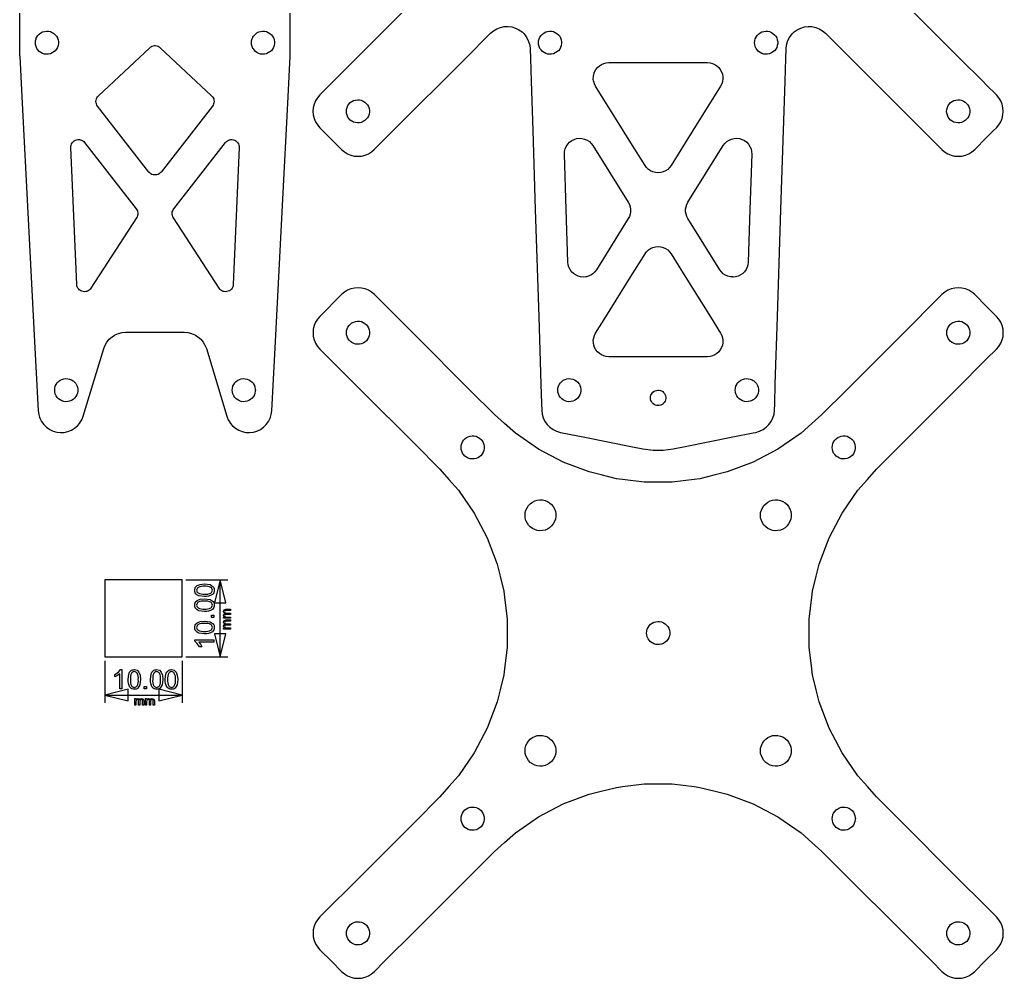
# Model space of a CAD drawing. Header units: millimetres. Extents: x 672 to 800, y -51 to 183.
# Drawn here: x 672.3 to 799.8, y -51 to 73.2 of the extents above; entities that cross this region are included whole.
import ezdxf

# ---------------------------------------------------------------- set-up
doc = ezdxf.new("R2010")
doc.units = ezdxf.units.MM
doc.header["$MEASUREMENT"] = 0
for name, color, linetype, true_color in [('aux', 2, 'Continuous', 0xffff00), ('corte ext', 1, 'Continuous', 0xff0000), ('corte int', 4, 'Continuous', 0x00ffff)]:
    doc.layers.add(name, color=color, linetype=linetype, true_color=true_color)

msp = doc.modelspace()

# ---------------------------------------------------------------- linework, layer by layer
at = {"layer": 'aux'}
for p, q in [((693.88, 0.63), (699.31, 0.63)), ((698.31, 0.63), (697.56, -2.37)), ((699.06, -2.37), (698.31, 0.63)), ((698.31, -9.37), (698.31, 0.63)), ((697.56, -2.37), (699.06, -2.37)), ((697.56, -6.37), (698.31, -9.37)), ((699.06, -6.37), (697.56, -6.37)), ((698.31, -9.37), (699.06, -6.37)), ((683.38, -9.87), (683.38, -15.32)), ((693.38, -9.87), (693.38, -15.32)), ((693.88, -9.37), (699.31, -9.37)), ((686.38, -13.57), (683.38, -14.32)), ((686.38, -15.07), (686.38, -13.57)), ((690.38, -13.57), (690.38, -15.07)), ((693.38, -14.32), (690.38, -13.57)), ((683.38, -14.32), (686.38, -15.07)), ((683.38, -14.32), (693.38, -14.32)), ((690.38, -15.07), (693.38, -14.32))]:
    msp.add_line(p, q, dxfattribs=at)
for points in [[(683.38, -9.37), (693.38, -9.37), (693.38, 0.63), (683.38, 0.63)], [(697.51, -4.29), (697.18, -4.29), (697.18, -3.96), (697.51, -3.96)], [(697.51, -7.15), (697.51, -7.45), (695.56, -7.45), (695.78, -7.74), (695.93, -8.07), (695.64, -8.07), (695.34, -7.62), (695.01, -7.35), (695.01, -7.15)], [(685.59, -13.52), (685.29, -13.52), (685.29, -11.58), (685, -11.79), (684.67, -11.94), (684.67, -11.66), (685.12, -11.36), (685.4, -11.02), (685.59, -11.02)], [(688.45, -13.52), (688.45, -13.19), (688.78, -13.19), (688.78, -13.52)]]:
    msp.add_lwpolyline(points, close=True, dxfattribs=at)
for points in [[(696.29, -1.55), (695.56, -1.46, -0.154466), (695.16, -1.19, -0.187755), (695.01, -0.74), (695.08, -0.38), (695.32, -0.13), (695.7, 0.02), (696.29, 0.08), (697, -0.01), (697.42, -0.29, -0.165548), (697.55, -0.74, -0.241513), (697.3, -1.31, -0.152463)], [(696.29, -1.25, 0.145958), (697.1, -1.1, 0.561777), (697.1, -0.38, 0.145958), (696.29, -0.22, 0.145827), (695.46, -0.38, 0.245653), (695.26, -0.74, 0.27203), (695.44, -1.08, 0.138863)], [(696.29, -3.48), (695.56, -3.39, -0.154466), (695.16, -3.12, -0.187755), (695.01, -2.66), (695.08, -2.3), (695.32, -2.06), (695.7, -1.91), (696.29, -1.85), (697, -1.94), (697.42, -2.21, -0.165548), (697.55, -2.66, -0.241513), (697.3, -3.24, -0.152463)], [(696.29, -3.18, 0.145958), (697.1, -3.03, 0.561777), (697.1, -2.3, 0.145958), (696.29, -2.15, 0.145827), (695.46, -2.3, 0.245653), (695.26, -2.66, 0.27203), (695.44, -3.01, 0.138863)], [(699.63, -4.37), (698.76, -4.37), (698.76, -4.24), (698.89, -4.24), (698.79, -4.14), (698.75, -3.98), (698.79, -3.83), (698.9, -3.74, -0.266819), (698.75, -3.47), (698.82, -3.28), (699.04, -3.21), (699.63, -3.21), (699.63, -3.35), (699.09, -3.35), (698.96, -3.37), (698.9, -3.42), (698.88, -3.51), (698.94, -3.66), (699.13, -3.72), (699.63, -3.72), (699.63, -3.86), (699.07, -3.86), (698.93, -3.9), (698.88, -4.02), (698.91, -4.13), (699, -4.21), (699.18, -4.23), (699.63, -4.23)], [(696.29, -6.37), (695.56, -6.28, -0.154466), (695.16, -6.01, -0.187755), (695.01, -5.56), (695.08, -5.19), (695.32, -4.95), (695.7, -4.8), (696.29, -4.74), (697, -4.83), (697.42, -5.1, -0.165548), (697.55, -5.56, -0.241513), (697.3, -6.13, -0.152463)], [(696.29, -6.07, 0.145958), (697.1, -5.92, 0.561777), (697.1, -5.19, 0.145958), (696.29, -5.04, 0.145827), (695.46, -5.19, 0.245653), (695.26, -5.56, 0.27203), (695.44, -5.9, 0.138863)], [(699.63, -5.76), (698.76, -5.76), (698.76, -5.63), (698.89, -5.63), (698.79, -5.52), (698.75, -5.37), (698.79, -5.21), (698.9, -5.12, -0.266819), (698.75, -4.86), (698.82, -4.66), (699.04, -4.59), (699.63, -4.59), (699.63, -4.73), (699.09, -4.73), (698.96, -4.75), (698.9, -4.8), (698.88, -4.89), (698.94, -5.04), (699.13, -5.1), (699.63, -5.1), (699.63, -5.24), (699.07, -5.24), (698.93, -5.28), (698.88, -5.4), (698.91, -5.51), (699, -5.59), (699.18, -5.61), (699.63, -5.61)], [(686.37, -12.3), (686.47, -11.58, -0.154466), (686.74, -11.18, -0.187755), (687.19, -11.02), (687.55, -11.1), (687.79, -11.34), (687.94, -11.72), (688, -12.3), (687.91, -13.01), (687.64, -13.43, -0.165548), (687.19, -13.57, -0.241513), (686.62, -13.31, -0.152463)], [(686.68, -12.3, 0.145958), (686.83, -13.12, 0.561777), (687.55, -13.12, 0.145958), (687.7, -12.3, 0.145827), (687.55, -11.48, 0.245653), (687.19, -11.28, 0.27203), (686.84, -11.46, 0.138863)], [(689.27, -12.3), (689.36, -11.58, -0.154466), (689.63, -11.18, -0.187755), (690.08, -11.02), (690.44, -11.1), (690.68, -11.34), (690.83, -11.72), (690.89, -12.3), (690.8, -13.01), (690.53, -13.43, -0.165548), (690.08, -13.57, -0.241513), (689.51, -13.31, -0.152463)], [(689.57, -12.3, 0.145958), (689.72, -13.12, 0.561777), (690.44, -13.12, 0.145958), (690.59, -12.3, 0.145827), (690.44, -11.48, 0.245653), (690.08, -11.28, 0.27203), (689.73, -11.46, 0.138863)], [(691.19, -12.3), (691.28, -11.58, -0.154466), (691.56, -11.18, -0.187755), (692.01, -11.02), (692.37, -11.1), (692.61, -11.34), (692.76, -11.72), (692.82, -12.3), (692.73, -13.01), (692.46, -13.43, -0.165548), (692.01, -13.57, -0.241513), (691.44, -13.31, -0.152463)], [(691.5, -12.3, 0.145958), (691.65, -13.12, 0.561777), (692.37, -13.12, 0.145958), (692.52, -12.3, 0.145827), (692.37, -11.48, 0.245653), (692.01, -11.28, 0.27203), (691.66, -11.46, 0.138863)], [(687.24, -15.64), (687.24, -14.78), (687.37, -14.78), (687.37, -14.91), (687.48, -14.8), (687.63, -14.76), (687.79, -14.8), (687.87, -14.92, -0.266819), (688.14, -14.76), (688.34, -14.83), (688.41, -15.05), (688.41, -15.64), (688.26, -15.64), (688.26, -15.1), (688.25, -14.98), (688.2, -14.92), (688.11, -14.89), (687.96, -14.95), (687.9, -15.14), (687.9, -15.64), (687.75, -15.64), (687.75, -15.09), (687.72, -14.94), (687.6, -14.89), (687.49, -14.92), (687.41, -15.02), (687.39, -15.2), (687.39, -15.64)], [(688.62, -15.64), (688.62, -14.78), (688.75, -14.78), (688.75, -14.91), (688.86, -14.8), (689.01, -14.76), (689.17, -14.8), (689.26, -14.92, -0.266819), (689.52, -14.76), (689.72, -14.83), (689.79, -15.05), (689.79, -15.64), (689.65, -15.64), (689.65, -15.1), (689.63, -14.98), (689.58, -14.92), (689.49, -14.89), (689.34, -14.95), (689.28, -15.14), (689.28, -15.64), (689.14, -15.64), (689.14, -15.09), (689.1, -14.94), (688.98, -14.89), (688.87, -14.92), (688.79, -15.02), (688.77, -15.2), (688.77, -15.64)]]:
    msp.add_lwpolyline(points, format="xyb", close=True, dxfattribs=at)
at = {"layer": 'corte ext'}
for points in [[(672.33, 131.78), (672.33, 68.57), (672.34, 68.41), (672.61, 63.16), (674.23, 32.3), (674.75, 22.5), (674.81, 22.02), (674.92, 21.67), (674.96, 21.55), (675.18, 21.11), (675.46, 20.71), (675.81, 20.36), (676.22, 20.08), (676.66, 19.86), (677.13, 19.72), (677.61, 19.67), (678.1, 19.7), (678.58, 19.8), (679.03, 19.98), (679.45, 20.24), (679.82, 20.55), (680.13, 20.92), (680.13, 20.93), (680.38, 21.34), (680.51, 21.67), (680.56, 21.8), (683.22, 30.55), (683.4, 30.99), (683.64, 31.4), (683.95, 31.77), (684.31, 32.09), (684.64, 32.3), (684.71, 32.34), (685.15, 32.52), (685.62, 32.64), (686.09, 32.68), (693.65, 32.68), (694.12, 32.64), (694.59, 32.52), (695.03, 32.34), (695.1, 32.3), (695.43, 32.09), (695.79, 31.77), (696.1, 31.4), (696.34, 30.99), (696.52, 30.55), (699.17, 21.8), (699.22, 21.67), (699.35, 21.34), (699.6, 20.93), (699.61, 20.92), (699.92, 20.55), (700.29, 20.24), (700.71, 19.98), (701.16, 19.8), (701.64, 19.7), (702.12, 19.67), (702.61, 19.72), (702.62, 19.73), (703.08, 19.86), (703.52, 20.08), (703.92, 20.36), (704.27, 20.71), (704.56, 21.11), (704.78, 21.55), (704.82, 21.67), (704.93, 22.02), (704.99, 22.5), (705.51, 32.3), (706.39, 49.09), (707.12, 63.16), (707.4, 68.41), (707.4, 68.57), (707.4, 131.78)], [(723.59, 75.78), (720.96, 73.15), (715.94, 68.13), (713, 65.19), (711.21, 63.41), (710.91, 63.05), (710.66, 62.65), (710.48, 62.21), (710.37, 61.75), (710.33, 61.28), (710.37, 60.82), (710.48, 60.36), (710.66, 59.92), (710.91, 59.52), (711.21, 59.16), (711.59, 58.79), (714.04, 56.33), (714.4, 56.03), (714.8, 55.78), (715.23, 55.6), (715.69, 55.49), (716.16, 55.46), (716.63, 55.49), (717.09, 55.6), (717.52, 55.78), (717.93, 56.03), (718.28, 56.33), (720.74, 58.79), (723.59, 61.64), (727.14, 65.19), (730.08, 68.13), (733.35, 71.41), (733.73, 71.73), (734.16, 71.98), (734.16, 71.98), (734.62, 72.16), (735.11, 72.26), (735.61, 72.28), (736.1, 72.22), (736.58, 72.07), (737.02, 71.85), (737.43, 71.56), (737.68, 71.31), (737.78, 71.21), (738.06, 70.8), (738.28, 70.35), (738.42, 69.87), (738.47, 69.38), (738.51, 68.13), (738.61, 65.19), (738.81, 58.79), (739.14, 48.55), (739.59, 34.67), (739.87, 25.93), (739.95, 23.43), (739.98, 22.55), (740.03, 22.06), (740.18, 21.57), (740.39, 21.12), (740.69, 20.71), (741.04, 20.36), (741.45, 20.07), (741.9, 19.85), (742.39, 19.71), (745.77, 19.03), (751.52, 17.88), (753.09, 17.57), (754.4, 17.4), (755.71, 17.4), (757.01, 17.57), (758.58, 17.88), (764.73, 19.11), (767.37, 19.64), (767.72, 19.71), (768.2, 19.85), (768.65, 20.07), (769.06, 20.36), (769.42, 20.71), (769.71, 21.12), (769.93, 21.57), (770.07, 22.06), (770.13, 22.55), (770.16, 23.43), (770.24, 25.93), (770.52, 34.67), (770.96, 48.55), (771.29, 58.79), (771.5, 65.19), (771.59, 68.13), (771.63, 69.38), (771.69, 69.87), (771.83, 70.35), (772.04, 70.8), (772.33, 71.21), (772.43, 71.31), (772.68, 71.56), (773.08, 71.85), (773.53, 72.07), (774, 72.22), (774.5, 72.28), (774.99, 72.26), (775.48, 72.16), (775.94, 71.98), (776.37, 71.73), (776.75, 71.41), (780.02, 68.13), (782.97, 65.19), (786.52, 61.64), (789.37, 58.79), (791.82, 56.33), (792.18, 56.03), (792.58, 55.78), (793.02, 55.6), (793.47, 55.49), (793.94, 55.46), (794.41, 55.49), (794.87, 55.6), (795.31, 55.78), (795.71, 56.03), (796.07, 56.33), (797.61, 57.88), (798.52, 58.79), (798.89, 59.16), (799.2, 59.52), (799.45, 59.92), (799.63, 60.36), (799.74, 60.82), (799.77, 61.28), (799.74, 61.75), (799.63, 62.21), (799.45, 62.65), (799.2, 63.05), (798.89, 63.41), (797.61, 64.69), (797.11, 65.19), (794.16, 68.13), (789.14, 73.15), (786.52, 75.78)]]:
    msp.add_lwpolyline(points, dxfattribs=at)
msp.add_lwpolyline([(710.38, -45.64), (710.49, -46.1), (710.67, -46.53), (710.92, -46.93), (711.22, -47.29), (712.77, -48.83), (714.05, -50.12), (714.41, -50.43), (714.81, -50.67), (715.25, -50.85), (715.7, -50.96), (716.17, -51), (716.64, -50.96), (717.1, -50.85), (717.53, -50.67), (717.94, -50.43), (718.29, -50.12), (719.58, -48.83), (723.6, -44.82), (730.67, -37.75), (733.85, -34.56), (735.17, -33.4), (736.56, -32.16), (739.54, -30.1), (742.75, -28.42), (746.14, -27.13), (747.69, -26.75), (749.66, -26.27), (750.42, -26.17), (753.25, -25.83), (756.88, -25.83), (759.71, -26.17), (760.47, -26.27), (762.44, -26.75), (763.99, -27.13), (767.38, -28.42), (770.58, -30.1), (773.57, -32.16), (774.96, -33.4), (776.28, -34.56), (779.46, -37.75), (786.53, -44.82), (790.55, -48.83), (791.83, -50.12), (792.19, -50.43), (792.59, -50.67), (793.03, -50.85), (793.49, -50.96), (793.95, -51), (794.42, -50.96), (794.88, -50.85), (795.32, -50.67), (795.72, -50.43), (796.08, -50.12), (797.36, -48.83), (797.62, -48.58), (798.9, -47.29), (799.21, -46.93), (799.46, -46.53), (799.64, -46.1), (799.75, -45.64), (799.78, -45.17), (799.75, -44.7), (799.64, -44.24), (799.46, -43.81), (799.21, -43.41), (798.9, -43.05), (797.62, -41.76), (793.6, -37.75), (786.53, -30.67), (783.35, -27.49), (782.18, -26.17), (780.95, -24.78), (778.89, -21.8), (777.2, -18.59), (775.92, -15.2), (775.54, -13.65), (775.05, -11.69), (774.96, -10.92), (774.62, -8.09), (774.62, -4.47), (774.96, -1.64), (775.05, -0.87), (775.54, 1.1), (775.92, 2.65), (777.2, 6.03), (778.89, 9.24), (780.95, 12.22), (782.18, 13.62), (783.35, 14.93), (786.53, 18.12), (793.6, 25.19), (797.62, 29.21), (798.9, 30.49), (799.21, 30.85), (799.46, 31.25), (799.64, 31.69), (799.75, 32.14), (799.78, 32.61), (799.75, 33.08), (799.64, 33.54), (799.46, 33.97), (799.21, 34.38), (798.9, 34.73), (797.62, 36.02), (796.08, 37.56), (795.72, 37.87), (795.32, 38.11), (794.88, 38.29), (794.42, 38.4), (793.95, 38.44), (793.49, 38.4), (793.03, 38.29), (792.59, 38.11), (792.19, 37.87), (791.83, 37.56), (786.53, 32.26), (779.46, 25.19), (776.28, 22.01), (774.96, 20.84), (773.57, 19.6), (770.58, 17.55), (767.38, 15.86), (763.99, 14.58), (762.44, 14.2), (760.47, 13.71), (759.71, 13.62), (756.88, 13.27), (753.25, 13.27), (750.42, 13.62), (749.66, 13.71), (747.69, 14.2), (746.14, 14.58), (742.75, 15.86), (739.54, 17.55), (736.56, 19.6), (735.17, 20.84), (733.85, 22.01), (730.67, 25.19), (723.6, 32.26), (718.29, 37.56), (717.94, 37.87), (717.53, 38.11), (717.1, 38.29), (716.64, 38.4), (716.17, 38.44), (715.7, 38.4), (715.25, 38.29), (714.81, 38.11), (714.41, 37.87), (714.05, 37.56), (711.22, 34.73), (710.92, 34.38), (710.67, 33.97), (710.49, 33.54), (710.38, 33.08), (710.34, 32.61), (710.38, 32.14), (710.49, 31.69), (710.67, 31.25), (710.92, 30.85), (711.22, 30.49), (716.53, 25.19), (723.6, 18.12), (726.78, 14.93), (727.95, 13.62), (729.18, 12.22), (731.24, 9.24), (732.92, 6.03), (734.21, 2.65), (734.59, 1.1), (735.07, -0.87), (735.17, -1.64), (735.51, -4.47), (735.51, -8.09), (735.17, -10.92), (735.07, -11.69), (734.59, -13.65), (734.21, -15.2), (732.92, -18.59), (731.24, -21.8), (729.18, -24.78), (727.95, -26.17), (726.78, -27.49), (723.6, -30.67), (716.53, -37.75), (711.22, -43.05), (710.92, -43.41), (710.67, -43.81), (710.49, -44.24), (710.38, -44.7), (710.34, -45.17)], close=True, dxfattribs=at)
at = {"layer": 'corte int'}
for points in [[(674.37, 70.18), (674.39, 70.43), (674.45, 70.68), (674.48, 70.74), (674.56, 70.91), (674.7, 71.12), (674.88, 71.3), (675.08, 71.45), (675.31, 71.57), (675.55, 71.64), (675.81, 71.67), (676.06, 71.66), (676.31, 71.61), (676.54, 71.51), (676.76, 71.38), (676.95, 71.21), (677.11, 71.02), (677.24, 70.79), (677.25, 70.74), (677.32, 70.55), (677.36, 70.3), (677.37, 70.18), (677.36, 70.05), (677.32, 69.8), (677.24, 69.56), (677.11, 69.34), (676.95, 69.14), (676.76, 68.97), (676.54, 68.84), (676.31, 68.74), (676.06, 68.69), (675.81, 68.68), (675.55, 68.71), (675.31, 68.78), (675.08, 68.9), (674.88, 69.05), (674.7, 69.23), (674.56, 69.44), (674.45, 69.68), (674.39, 69.92)], [(702.37, 70.18), (702.39, 70.43), (702.45, 70.68), (702.48, 70.74), (702.56, 70.91), (702.62, 71), (702.7, 71.12), (702.88, 71.3), (703.08, 71.45), (703.31, 71.57), (703.55, 71.64), (703.81, 71.67), (704.06, 71.66), (704.31, 71.61), (704.54, 71.51), (704.76, 71.38), (704.95, 71.21), (705.11, 71.02), (705.24, 70.79), (705.25, 70.74), (705.32, 70.55), (705.36, 70.3), (705.37, 70.18), (705.36, 70.05), (705.32, 69.8), (705.24, 69.56), (705.11, 69.34), (704.95, 69.14), (704.76, 68.97), (704.54, 68.84), (704.31, 68.74), (704.06, 68.69), (703.81, 68.68), (703.55, 68.71), (703.31, 68.78), (703.08, 68.9), (702.88, 69.05), (702.7, 69.23), (702.62, 69.36), (702.56, 69.44), (702.45, 69.68), (702.39, 69.92)], [(739.55, 70.18), (739.57, 70.43), (739.64, 70.68), (739.74, 70.91), (739.89, 71.12), (740.06, 71.3), (740.27, 71.45), (740.49, 71.57), (740.74, 71.64), (740.99, 71.67), (741.24, 71.66), (741.49, 71.61), (741.73, 71.51), (741.94, 71.38), (742.14, 71.21), (742.3, 71.02), (742.42, 70.79), (742.5, 70.55), (742.55, 70.3), (742.55, 70.18), (742.55, 70.05), (742.5, 69.8), (742.42, 69.56), (742.3, 69.34), (742.14, 69.14), (741.94, 68.97), (741.73, 68.84), (741.49, 68.74), (741.24, 68.69), (740.99, 68.68), (740.74, 68.71), (740.49, 68.78), (740.27, 68.9), (740.06, 69.05), (739.89, 69.23), (739.74, 69.44), (739.64, 69.68), (739.57, 69.92)], [(767.55, 70.18), (767.57, 70.43), (767.64, 70.68), (767.74, 70.91), (767.89, 71.12), (768.06, 71.3), (768.27, 71.45), (768.49, 71.57), (768.74, 71.64), (768.99, 71.67), (769.24, 71.66), (769.49, 71.61), (769.73, 71.51), (769.94, 71.38), (770.14, 71.21), (770.3, 71.02), (770.42, 70.79), (770.5, 70.55), (770.55, 70.3), (770.55, 70.05), (770.5, 69.8), (770.42, 69.56), (770.3, 69.34), (770.14, 69.14), (769.94, 68.97), (769.73, 68.84), (769.49, 68.74), (769.24, 68.69), (768.99, 68.68), (768.74, 68.71), (768.49, 68.78), (768.27, 68.9), (768.06, 69.05), (767.89, 69.23), (767.74, 69.44), (767.64, 69.68), (767.57, 69.92)], [(682.23, 62.73), (682.27, 62.89), (682.34, 63.04), (682.41, 63.16), (682.42, 63.18), (682.53, 63.3), (689.18, 69.53), (689.32, 69.64), (689.46, 69.72), (689.62, 69.77), (689.79, 69.8), (689.95, 69.8), (690.12, 69.77), (690.28, 69.72), (690.42, 69.64), (690.55, 69.53), (697.2, 63.3), (697.31, 63.18), (697.33, 63.16), (697.4, 63.04), (697.47, 62.89), (697.51, 62.73), (697.52, 62.57), (697.5, 62.4), (697.46, 62.24), (697.4, 62.09), (697.31, 61.96), (690.66, 53.42), (690.55, 53.3), (690.42, 53.2), (690.27, 53.12), (690.11, 53.07), (689.95, 53.04), (689.79, 53.04), (689.62, 53.07), (689.47, 53.12), (689.32, 53.2), (689.19, 53.3), (689.08, 53.42), (682.43, 61.96), (682.34, 62.09), (682.27, 62.24), (682.23, 62.4), (682.22, 62.57)], [(746.67, 65.79), (746.72, 66.11), (746.83, 66.42), (746.99, 66.7), (747.2, 66.96), (747.44, 67.18), (747.71, 67.36), (748.01, 67.49), (748.33, 67.57), (748.66, 67.59), (761.45, 67.59), (761.78, 67.57), (762.09, 67.49), (762.39, 67.36), (762.67, 67.18), (762.91, 66.96), (763.11, 66.7), (763.27, 66.42), (763.38, 66.11), (763.44, 65.79), (763.45, 65.46), (763.4, 65.19), (763.4, 65.14), (763.3, 64.83), (763.15, 64.54), (759.56, 58.79), (758.58, 57.22), (756.75, 54.27), (756.55, 54), (756.3, 53.77), (756.02, 53.58), (755.72, 53.44), (755.39, 53.36), (755.05, 53.33), (754.72, 53.36), (754.39, 53.44), (754.08, 53.58), (753.8, 53.77), (753.56, 54), (753.36, 54.27), (751.52, 57.22), (750.54, 58.79), (746.96, 64.54), (746.81, 64.83), (746.71, 65.14), (746.7, 65.19), (746.66, 65.46)], [(714.66, 61.28), (714.68, 61.54), (714.75, 61.78), (714.85, 62.02), (714.99, 62.23), (715.17, 62.41), (715.38, 62.56), (715.6, 62.68), (715.85, 62.75), (716.1, 62.78), (716.35, 62.77), (716.6, 62.72), (716.84, 62.62), (717.05, 62.49), (717.24, 62.32), (717.4, 62.12), (717.53, 61.9), (717.61, 61.66), (717.66, 61.41), (717.66, 61.16), (717.61, 60.91), (717.53, 60.67), (717.4, 60.44), (717.24, 60.25), (717.05, 60.08), (716.84, 59.95), (716.6, 59.85), (716.35, 59.8), (716.1, 59.79), (715.85, 59.82), (715.6, 59.89), (715.38, 60.01), (715.17, 60.16), (714.99, 60.34), (714.85, 60.55), (714.75, 60.78), (714.68, 61.03)], [(792.44, 61.28), (792.47, 61.54), (792.53, 61.78), (792.63, 62.02), (792.78, 62.23), (792.95, 62.41), (793.16, 62.56), (793.38, 62.68), (793.63, 62.75), (793.88, 62.78), (794.13, 62.77), (794.38, 62.72), (794.62, 62.62), (794.84, 62.49), (795.03, 62.32), (795.19, 62.12), (795.31, 61.9), (795.4, 61.66), (795.44, 61.41), (795.44, 61.28), (795.44, 61.16), (795.4, 60.91), (795.31, 60.67), (795.19, 60.44), (795.03, 60.25), (794.84, 60.08), (794.62, 59.95), (794.38, 59.85), (794.13, 59.8), (793.88, 59.79), (793.63, 59.82), (793.38, 59.89), (793.16, 60.01), (792.95, 60.16), (792.78, 60.34), (792.63, 60.55), (792.53, 60.78), (792.47, 61.03)], [(678.96, 56.76), (679, 56.92), (679.06, 57.08), (679.15, 57.22), (679.26, 57.35), (679.38, 57.46), (679.53, 57.54), (679.69, 57.6), (679.85, 57.63), (680.02, 57.63), (680.13, 57.62), (680.19, 57.61), (680.35, 57.55), (680.5, 57.48), (680.63, 57.37), (680.74, 57.25), (687.43, 48.67), (687.52, 48.54), (687.58, 48.4), (687.62, 48.25), (687.64, 48.09), (687.64, 47.94), (687.61, 47.79), (687.56, 47.64), (687.48, 47.51), (681.57, 38.37), (681.47, 38.24), (681.34, 38.13), (681.2, 38.03), (681.05, 37.97), (680.89, 37.93), (680.72, 37.92), (680.55, 37.93), (680.39, 37.98), (680.24, 38.05), (680.13, 38.12), (680.1, 38.14), (679.98, 38.26), (679.88, 38.39), (679.8, 38.54), (679.75, 38.7), (679.73, 38.87), (678.95, 56.59)], [(692.1, 48.09), (692.11, 48.25), (692.16, 48.4), (692.22, 48.54), (692.31, 48.67), (699, 57.25), (699.11, 57.37), (699.24, 57.48), (699.39, 57.55), (699.55, 57.61), (699.61, 57.62), (699.72, 57.63), (699.88, 57.63), (700.05, 57.6), (700.21, 57.54), (700.35, 57.46), (700.48, 57.35), (700.59, 57.22), (700.68, 57.08), (700.74, 56.92), (700.78, 56.76), (700.78, 56.59), (700.01, 38.87), (699.98, 38.7), (699.94, 38.54), (699.86, 38.39), (699.76, 38.26), (699.64, 38.14), (699.61, 38.12), (699.5, 38.05), (699.35, 37.98), (699.19, 37.93), (699.02, 37.92), (698.85, 37.93), (698.69, 37.97), (698.53, 38.03), (698.39, 38.13), (698.27, 38.24), (698.17, 38.37), (692.26, 47.51), (692.18, 47.64), (692.13, 47.79), (692.1, 47.94)], [(742.93, 56.07), (743.01, 56.41), (743.15, 56.73), (743.34, 57.02), (743.58, 57.28), (743.86, 57.49), (744.17, 57.65), (744.5, 57.75), (744.85, 57.79), (745.19, 57.77), (745.53, 57.69), (745.77, 57.59), (745.85, 57.55), (746.15, 57.36), (746.4, 57.13), (746.61, 56.85), (751.19, 49.51), (751.33, 49.22), (751.43, 48.92), (751.48, 48.61), (751.48, 48.29), (751.43, 47.97), (751.33, 47.67), (751.19, 47.39), (747.06, 40.77), (746.85, 40.49), (746.61, 40.26), (746.33, 40.07), (746.01, 39.93), (745.77, 39.87), (745.69, 39.85), (745.35, 39.82), (745.01, 39.86), (744.68, 39.94), (744.37, 40.09), (744.09, 40.28), (743.85, 40.52), (743.65, 40.79), (743.5, 41.1), (743.4, 41.42), (743.36, 41.76), (743.14, 48.55), (742.91, 55.73)], [(758.62, 48.55), (758.62, 48.61), (758.67, 48.92), (758.77, 49.22), (758.92, 49.51), (763.5, 56.85), (763.7, 57.13), (763.96, 57.36), (764.25, 57.55), (764.57, 57.69), (764.73, 57.73), (764.91, 57.77), (765.26, 57.79), (765.6, 57.75), (765.94, 57.65), (766.25, 57.49), (766.53, 57.28), (766.77, 57.02), (766.96, 56.73), (767.09, 56.41), (767.17, 56.07), (767.19, 55.73), (766.96, 48.55), (766.74, 41.76), (766.7, 41.42), (766.61, 41.1), (766.46, 40.79), (766.26, 40.52), (766.01, 40.28), (765.73, 40.09), (765.43, 39.94), (765.1, 39.86), (764.76, 39.82), (764.73, 39.83), (764.42, 39.85), (764.09, 39.93), (763.78, 40.07), (763.5, 40.26), (763.25, 40.49), (763.05, 40.77), (758.92, 47.39), (758.77, 47.67), (758.67, 47.97), (758.62, 48.29)], [(746.66, 31.64), (746.71, 31.96), (746.81, 32.27), (746.96, 32.56), (748.27, 34.67), (751.52, 39.88), (753.36, 42.83), (753.56, 43.1), (753.8, 43.33), (754.08, 43.52), (754.39, 43.66), (754.72, 43.74), (755.05, 43.77), (755.39, 43.74), (755.72, 43.66), (756.02, 43.52), (756.3, 43.33), (756.55, 43.1), (756.75, 42.83), (758.58, 39.88), (761.84, 34.67), (763.15, 32.56), (763.3, 32.27), (763.4, 31.96), (763.45, 31.64), (763.44, 31.31), (763.38, 30.99), (763.27, 30.68), (763.11, 30.4), (762.91, 30.14), (762.67, 29.92), (762.39, 29.74), (762.09, 29.61), (761.78, 29.53), (761.45, 29.51), (748.66, 29.51), (748.33, 29.53), (748.01, 29.61), (747.71, 29.74), (747.44, 29.92), (747.2, 30.14), (746.99, 30.4), (746.83, 30.68), (746.72, 30.99), (746.67, 31.31)], [(714.67, 32.61), (714.69, 32.87), (714.76, 33.11), (714.86, 33.34), (715.01, 33.55), (715.18, 33.74), (715.39, 33.89), (715.61, 34), (715.86, 34.08), (716.11, 34.11), (716.36, 34.1), (716.61, 34.05), (716.85, 33.95), (717.06, 33.82), (717.26, 33.65), (717.42, 33.45), (717.54, 33.23), (717.62, 32.99), (717.67, 32.74), (717.67, 32.61), (717.67, 32.48), (717.62, 32.23), (717.54, 31.99), (717.42, 31.77), (717.26, 31.57), (717.06, 31.41), (716.85, 31.27), (716.61, 31.18), (716.36, 31.12), (716.11, 31.11), (715.86, 31.15), (715.61, 31.22), (715.39, 31.33), (715.18, 31.49), (715.01, 31.67), (714.86, 31.88), (714.76, 32.11), (714.69, 32.36)], [(792.45, 32.61), (792.48, 32.87), (792.54, 33.11), (792.65, 33.34), (792.79, 33.55), (792.96, 33.74), (793.17, 33.89), (793.4, 34), (793.64, 34.08), (793.89, 34.11), (794.15, 34.1), (794.39, 34.05), (794.63, 33.95), (794.85, 33.82), (795.04, 33.65), (795.2, 33.45), (795.32, 33.23), (795.41, 32.99), (795.45, 32.74), (795.45, 32.48), (795.41, 32.23), (795.32, 31.99), (795.2, 31.77), (795.04, 31.57), (794.85, 31.41), (794.63, 31.27), (794.39, 31.18), (794.15, 31.12), (793.89, 31.11), (793.64, 31.15), (793.4, 31.22), (793.17, 31.33), (792.96, 31.49), (792.79, 31.67), (792.65, 31.88), (792.54, 32.11), (792.48, 32.36)], [(676.87, 25.18), (676.89, 25.43), (676.95, 25.68), (677.06, 25.91), (677.2, 26.12), (677.38, 26.3), (677.58, 26.45), (677.81, 26.57), (678.05, 26.64), (678.31, 26.67), (678.56, 26.66), (678.81, 26.61), (679.04, 26.51), (679.26, 26.38), (679.45, 26.21), (679.61, 26.02), (679.74, 25.79), (679.82, 25.55), (679.86, 25.3), (679.87, 25.18), (679.86, 25.05), (679.82, 24.8), (679.74, 24.56), (679.61, 24.34), (679.45, 24.14), (679.26, 23.97), (679.04, 23.84), (678.81, 23.74), (678.56, 23.69), (678.31, 23.68), (678.05, 23.71), (677.81, 23.78), (677.58, 23.9), (677.38, 24.05), (677.2, 24.23), (677.06, 24.44), (676.95, 24.68), (676.89, 24.92)], [(699.87, 25.18), (699.89, 25.43), (699.95, 25.68), (700.06, 25.91), (700.2, 26.12), (700.38, 26.3), (700.58, 26.45), (700.81, 26.57), (701.05, 26.64), (701.31, 26.67), (701.56, 26.66), (701.81, 26.61), (702.04, 26.51), (702.26, 26.38), (702.45, 26.21), (702.61, 26.02), (702.62, 26), (702.74, 25.79), (702.82, 25.55), (702.86, 25.3), (702.87, 25.18), (702.86, 25.05), (702.82, 24.8), (702.74, 24.56), (702.62, 24.35), (702.61, 24.34), (702.45, 24.14), (702.26, 23.97), (702.04, 23.84), (701.81, 23.74), (701.56, 23.69), (701.31, 23.68), (701.05, 23.71), (700.81, 23.78), (700.58, 23.9), (700.38, 24.05), (700.2, 24.23), (700.06, 24.44), (699.95, 24.68), (699.89, 24.92)], [(742.05, 25.18), (742.07, 25.43), (742.14, 25.68), (742.24, 25.91), (742.26, 25.93), (742.39, 26.12), (742.56, 26.3), (742.77, 26.45), (742.99, 26.57), (743.24, 26.64), (743.49, 26.67), (743.74, 26.66), (743.99, 26.61), (744.23, 26.51), (744.44, 26.38), (744.64, 26.21), (744.8, 26.02), (744.85, 25.93), (744.92, 25.79), (745, 25.55), (745.05, 25.3), (745.05, 25.18), (745.05, 25.05), (745, 24.8), (744.92, 24.56), (744.8, 24.34), (744.64, 24.14), (744.44, 23.97), (744.23, 23.84), (743.99, 23.74), (743.74, 23.69), (743.49, 23.68), (743.24, 23.71), (742.99, 23.78), (742.77, 23.9), (742.56, 24.05), (742.39, 24.23), (742.24, 24.44), (742.14, 24.68), (742.07, 24.92)], [(765.05, 25.18), (765.07, 25.43), (765.14, 25.68), (765.24, 25.91), (765.26, 25.93), (765.39, 26.12), (765.56, 26.3), (765.77, 26.45), (765.99, 26.57), (766.24, 26.64), (766.49, 26.67), (766.74, 26.66), (766.99, 26.61), (767.23, 26.51), (767.37, 26.43), (767.44, 26.38), (767.64, 26.21), (767.8, 26.02), (767.85, 25.93), (767.92, 25.79), (768, 25.55), (768.05, 25.3), (768.05, 25.05), (768, 24.8), (767.92, 24.56), (767.8, 24.34), (767.64, 24.14), (767.44, 23.97), (767.37, 23.93), (767.23, 23.84), (766.99, 23.74), (766.74, 23.69), (766.49, 23.68), (766.24, 23.71), (765.99, 23.78), (765.77, 23.9), (765.56, 24.05), (765.39, 24.23), (765.24, 24.44), (765.14, 24.68), (765.07, 24.92)], [(754.05, 24.18), (754.07, 24.34), (754.11, 24.51), (754.18, 24.66), (754.27, 24.8), (754.39, 24.93), (754.53, 25.03), (754.68, 25.1), (754.84, 25.15), (755.01, 25.17), (755.18, 25.17), (755.35, 25.13), (755.5, 25.07), (755.65, 24.98), (755.77, 24.87), (755.88, 24.74), (755.96, 24.59), (756.02, 24.43), (756.05, 24.26), (756.05, 24.09), (756.02, 23.92), (755.96, 23.76), (755.88, 23.62), (755.77, 23.48), (755.71, 23.43), (755.65, 23.37), (755.5, 23.28), (755.35, 23.22), (755.18, 23.18), (755.01, 23.18), (754.84, 23.2), (754.68, 23.25), (754.53, 23.32), (754.39, 23.43), (754.27, 23.55), (754.18, 23.69), (754.11, 23.84), (754.07, 24.01)], [(729.52, 17.76), (729.54, 18.02), (729.61, 18.26), (729.71, 18.49), (729.86, 18.71), (730.03, 18.89), (730.24, 19.04), (730.46, 19.15), (730.71, 19.23), (730.96, 19.26), (731.21, 19.25), (731.46, 19.2), (731.7, 19.1), (731.91, 18.97), (732.11, 18.8), (732.26, 18.6), (732.39, 18.38), (732.47, 18.14), (732.52, 17.89), (732.52, 17.76), (732.52, 17.64), (732.47, 17.38), (732.39, 17.15), (732.26, 16.92), (732.11, 16.72), (731.91, 16.56), (731.7, 16.42), (731.46, 16.33), (731.21, 16.28), (730.96, 16.26), (730.71, 16.3), (730.46, 16.37), (730.24, 16.49), (730.03, 16.64), (729.86, 16.82), (729.71, 17.03), (729.61, 17.26), (729.54, 17.51)], [(777.61, 17.76), (777.63, 18.02), (777.69, 18.26), (777.8, 18.49), (777.94, 18.71), (778.11, 18.89), (778.32, 19.04), (778.55, 19.15), (778.79, 19.23), (779.04, 19.26), (779.3, 19.25), (779.54, 19.2), (779.78, 19.1), (780, 18.97), (780.19, 18.8), (780.35, 18.6), (780.47, 18.38), (780.56, 18.14), (780.6, 17.89), (780.6, 17.64), (780.56, 17.38), (780.47, 17.15), (780.35, 16.92), (780.19, 16.72), (780, 16.56), (779.78, 16.42), (779.54, 16.33), (779.3, 16.28), (779.04, 16.26), (778.79, 16.3), (778.55, 16.37), (778.32, 16.49), (778.11, 16.64), (777.94, 16.82), (777.8, 17.03), (777.69, 17.26), (777.63, 17.51)], [(737.81, 8.97), (737.84, 9.31), (737.93, 9.64), (738.07, 9.95), (738.26, 10.23), (738.49, 10.47), (738.77, 10.67), (739.07, 10.83), (739.39, 10.93), (739.73, 10.97), (740.07, 10.96), (740.4, 10.88), (740.71, 10.76), (741, 10.58), (741.26, 10.36), (741.47, 10.09), (741.64, 9.8), (741.75, 9.48), (741.81, 9.14), (741.81, 8.97), (741.81, 8.8), (741.75, 8.47), (741.64, 8.15), (741.47, 7.85), (741.26, 7.59), (741, 7.36), (740.71, 7.19), (740.4, 7.06), (740.07, 6.99), (739.73, 6.97), (739.39, 7.02), (739.07, 7.12), (738.77, 7.27), (738.49, 7.47), (738.26, 7.71), (738.07, 8), (737.93, 8.3), (737.84, 8.63)], [(768.31, 8.97), (768.34, 9.31), (768.43, 9.64), (768.57, 9.95), (768.76, 10.23), (768.99, 10.47), (769.27, 10.67), (769.57, 10.83), (769.89, 10.93), (770.23, 10.97), (770.57, 10.96), (770.9, 10.88), (771.21, 10.76), (771.5, 10.58), (771.76, 10.36), (771.97, 10.09), (772.14, 9.8), (772.25, 9.48), (772.31, 9.14), (772.31, 8.8), (772.25, 8.47), (772.14, 8.15), (771.97, 7.85), (771.76, 7.59), (771.5, 7.36), (771.21, 7.19), (770.9, 7.06), (770.57, 6.99), (770.23, 6.97), (769.89, 7.02), (769.57, 7.12), (769.27, 7.27), (768.99, 7.47), (768.76, 7.71), (768.57, 8), (768.43, 8.3), (768.34, 8.63)], [(753.56, -6.28), (753.59, -6.03), (753.65, -5.78), (753.75, -5.55), (753.9, -5.34), (754.07, -5.15), (754.28, -5), (754.5, -4.89), (754.75, -4.81), (755, -4.78), (755.25, -4.79), (755.5, -4.84), (755.74, -4.94), (755.96, -5.07), (756.15, -5.24), (756.31, -5.44), (756.43, -5.66), (756.52, -5.9), (756.56, -6.15), (756.56, -6.28), (756.56, -6.41), (756.52, -6.66), (756.43, -6.9), (756.31, -7.12), (756.15, -7.32), (755.96, -7.48), (755.74, -7.62), (755.5, -7.71), (755.25, -7.77), (755, -7.78), (754.75, -7.75), (754.5, -7.67), (754.28, -7.56), (754.07, -7.4), (753.9, -7.22), (753.75, -7.01), (753.65, -6.78), (753.59, -6.53)], [(737.81, -21.53), (737.84, -21.19), (737.93, -20.86), (738.07, -20.55), (738.26, -20.27), (738.49, -20.03), (738.77, -19.83), (739.07, -19.67), (739.39, -19.57), (739.73, -19.53), (740.07, -19.54), (740.4, -19.62), (740.71, -19.74), (741, -19.92), (741.26, -20.14), (741.47, -20.41), (741.64, -20.7), (741.75, -21.02), (741.81, -21.36), (741.81, -21.7), (741.75, -22.03), (741.64, -22.35), (741.47, -22.65), (741.26, -22.91), (741, -23.14), (740.71, -23.31), (740.4, -23.44), (740.07, -23.51), (739.73, -23.53), (739.39, -23.48), (739.07, -23.38), (738.77, -23.23), (738.49, -23.03), (738.26, -22.79), (738.07, -22.5), (737.93, -22.2), (737.84, -21.87)], [(768.31, -21.53), (768.34, -21.19), (768.43, -20.86), (768.57, -20.55), (768.76, -20.27), (768.99, -20.03), (769.27, -19.83), (769.57, -19.67), (769.89, -19.57), (770.23, -19.53), (770.57, -19.54), (770.9, -19.62), (771.21, -19.74), (771.5, -19.92), (771.76, -20.14), (771.97, -20.41), (772.14, -20.7), (772.25, -21.02), (772.31, -21.36), (772.31, -21.53), (772.31, -21.7), (772.25, -22.03), (772.14, -22.35), (771.97, -22.65), (771.76, -22.91), (771.5, -23.14), (771.21, -23.31), (770.9, -23.44), (770.57, -23.51), (770.23, -23.53), (769.89, -23.48), (769.57, -23.38), (769.27, -23.23), (768.99, -23.03), (768.76, -22.79), (768.57, -22.5), (768.43, -22.2), (768.34, -21.87)], [(729.52, -30.32), (729.54, -30.07), (729.61, -29.82), (729.71, -29.59), (729.86, -29.38), (730.03, -29.19), (730.24, -29.04), (730.46, -28.93), (730.71, -28.85), (730.96, -28.82), (731.21, -28.83), (731.46, -28.89), (731.7, -28.98), (731.91, -29.11), (732.11, -29.28), (732.26, -29.48), (732.39, -29.7), (732.47, -29.94), (732.52, -30.19), (732.52, -30.45), (732.47, -30.7), (732.39, -30.94), (732.26, -31.16), (732.11, -31.36), (731.91, -31.53), (731.7, -31.66), (731.46, -31.75), (731.21, -31.81), (730.96, -31.82), (730.71, -31.79), (730.46, -31.71), (730.24, -31.6), (730.03, -31.45), (729.86, -31.26), (729.71, -31.05), (729.61, -30.82), (729.54, -30.57)], [(777.61, -30.32), (777.63, -30.07), (777.69, -29.82), (777.8, -29.59), (777.94, -29.38), (778.11, -29.19), (778.32, -29.04), (778.55, -28.93), (778.79, -28.85), (779.04, -28.82), (779.3, -28.83), (779.54, -28.89), (779.78, -28.98), (780, -29.11), (780.19, -29.28), (780.35, -29.48), (780.47, -29.7), (780.56, -29.94), (780.6, -30.19), (780.61, -30.32), (780.6, -30.45), (780.56, -30.7), (780.47, -30.94), (780.35, -31.16), (780.19, -31.36), (780, -31.53), (779.78, -31.66), (779.54, -31.75), (779.3, -31.81), (779.04, -31.82), (778.79, -31.79), (778.55, -31.71), (778.32, -31.6), (778.11, -31.45), (777.94, -31.26), (777.8, -31.05), (777.69, -30.82), (777.63, -30.57)], [(714.67, -45.17), (714.69, -44.92), (714.76, -44.67), (714.86, -44.44), (715.01, -44.23), (715.18, -44.04), (715.39, -43.89), (715.61, -43.78), (715.86, -43.7), (716.11, -43.67), (716.36, -43.68), (716.61, -43.74), (716.85, -43.83), (717.06, -43.96), (717.26, -44.13), (717.42, -44.33), (717.54, -44.55), (717.62, -44.79), (717.67, -45.04), (717.67, -45.3), (717.62, -45.55), (717.54, -45.79), (717.42, -46.01), (717.26, -46.21), (717.06, -46.38), (716.85, -46.51), (716.61, -46.6), (716.36, -46.66), (716.11, -46.67), (715.86, -46.64), (715.61, -46.56), (715.39, -46.45), (715.18, -46.3), (715.01, -46.11), (714.86, -45.9), (714.76, -45.67), (714.69, -45.42)], [(792.45, -45.17), (792.48, -44.92), (792.54, -44.67), (792.65, -44.44), (792.79, -44.23), (792.96, -44.04), (793.17, -43.89), (793.4, -43.78), (793.64, -43.7), (793.89, -43.67), (794.15, -43.68), (794.39, -43.74), (794.63, -43.83), (794.85, -43.96), (795.04, -44.13), (795.2, -44.33), (795.32, -44.55), (795.41, -44.79), (795.45, -45.04), (795.45, -45.17), (795.45, -45.3), (795.41, -45.55), (795.32, -45.79), (795.2, -46.01), (795.04, -46.21), (794.85, -46.38), (794.63, -46.51), (794.39, -46.6), (794.15, -46.66), (793.89, -46.67), (793.64, -46.64), (793.4, -46.56), (793.17, -46.45), (792.96, -46.3), (792.79, -46.11), (792.65, -45.9), (792.54, -45.67), (792.48, -45.42)]]:
    msp.add_lwpolyline(points, close=True, dxfattribs=at)

doc.saveas('drawing.dxf')
